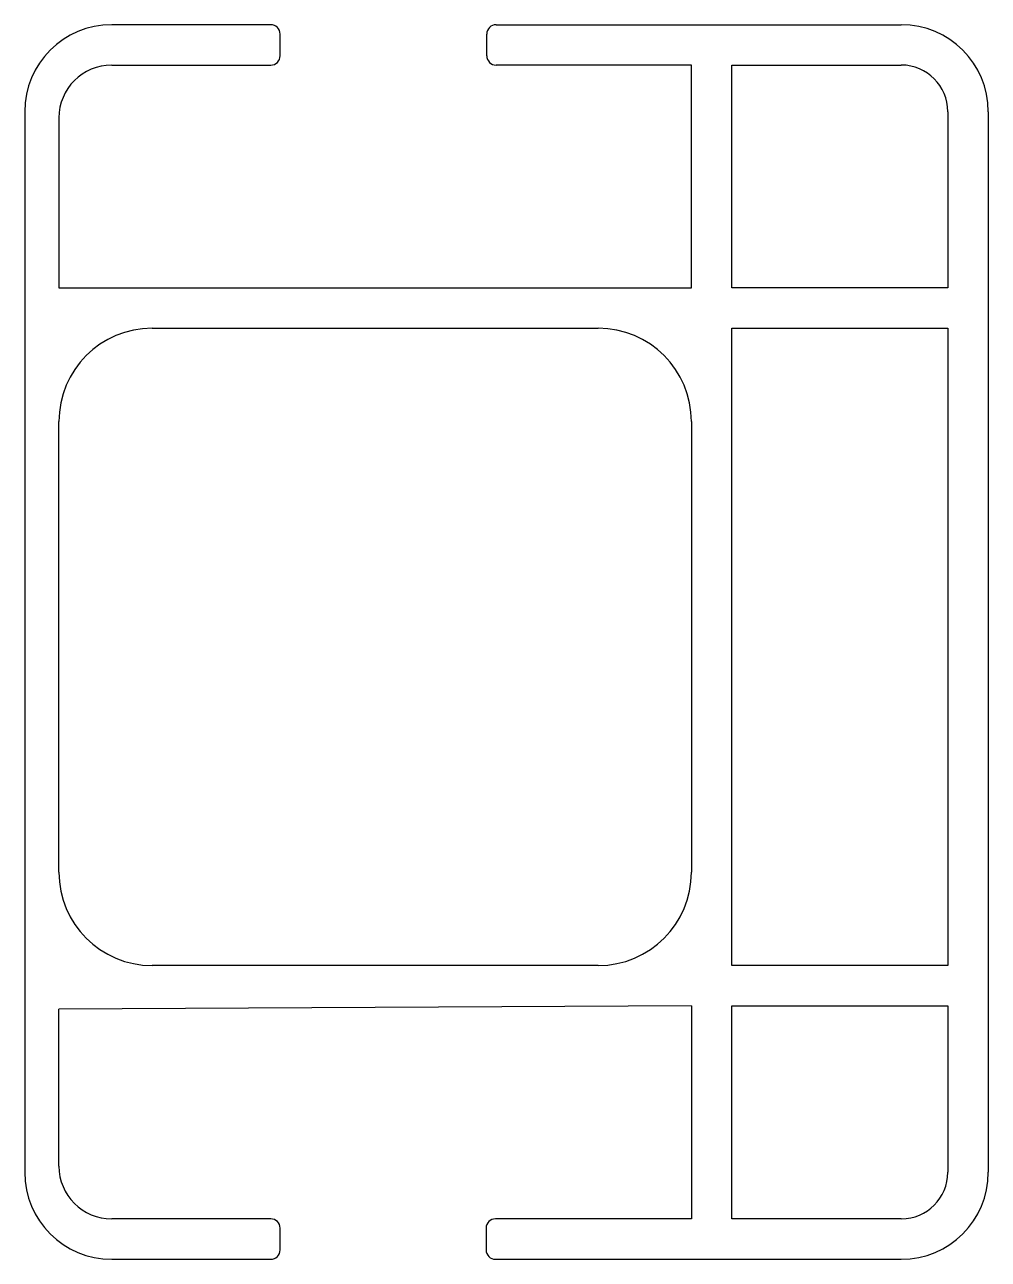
# Model space of a CAD drawing. Extents: x 2756.4 to 2787.4, y 1170.5 to 1210.2.
import ezdxf

# ---------------------------------------------------------------- set-up
doc = ezdxf.new("R2010")
doc.units = 0
doc.layers.get('0').update_dxf_attribs({"linetype": 'CONTINUOUS'})

msp = doc.modelspace()

# ---------------------------------------------------------------- linework, layer by layer
at = {"linetype": 'CONTINUOUS'}
for p, q in [((2764.35, 1210.234), (2759.234, 1210.234)), ((2771.6, 1210.234), (2784.634, 1210.234)), ((2764.65, 1209.234), (2764.65, 1209.934)), ((2771.3, 1209.234), (2771.3, 1209.934)), ((2759.234, 1208.934), (2764.35, 1208.934)), ((2777.884, 1208.934), (2771.6, 1208.934)), ((2777.884, 1201.767), (2777.884, 1208.934)), ((2779.184, 1201.767), (2779.184, 1208.934)), ((2779.184, 1208.934), (2784.634, 1208.934)), ((2756.434, 1207.434), (2756.434, 1173.317)), ((2786.134, 1207.434), (2786.134, 1201.767)), ((2787.434, 1207.434), (2787.434, 1173.317)), ((2757.534, 1207.234), (2757.534, 1201.767)), ((2757.534, 1201.767), (2777.884, 1201.767)), ((2786.134, 1201.767), (2779.184, 1201.767)), ((2760.534, 1200.467), (2774.884, 1200.467)), ((2779.184, 1179.967), (2779.184, 1200.467)), ((2779.184, 1200.467), (2786.134, 1200.467)), ((2786.134, 1200.467), (2786.134, 1179.967)), ((2757.534, 1182.967), (2757.534, 1197.467)), ((2777.884, 1197.467), (2777.884, 1182.967)), ((2774.884, 1179.967), (2760.534, 1179.967)), ((2786.134, 1179.967), (2779.184, 1179.967)), ((2777.884, 1178.667), (2757.534, 1178.565)), ((2757.534, 1173.517), (2757.534, 1178.565)), ((2777.884, 1178.667), (2777.884, 1171.817)), ((2779.184, 1171.817), (2779.184, 1178.667)), ((2779.184, 1178.667), (2786.134, 1178.667)), ((2786.134, 1178.667), (2786.134, 1173.317)), ((2764.35, 1171.817), (2759.234, 1171.817)), ((2777.884, 1171.817), (2771.579, 1171.817)), ((2784.634, 1171.817), (2779.184, 1171.817)), ((2764.65, 1170.817), (2764.65, 1171.517)), ((2771.279, 1171.517), (2771.279, 1170.817)), ((2759.234, 1170.517), (2764.35, 1170.517)), ((2771.579, 1170.517), (2784.634, 1170.517))]:
    msp.add_line(p, q, dxfattribs=at)
for centre, radius, start, end in [((2759.234, 1207.434), 2.8, 90, 180), ((2764.35, 1209.934), 0.3, 0, 90), ((2771.6, 1209.934), 0.3, 90, 180), ((2784.634, 1207.434), 2.8, 0, 90), ((2764.35, 1209.234), 0.3, 270, 0), ((2771.6, 1209.234), 0.3, 180, 270), ((2759.234, 1207.234), 1.7, 90, 180), ((2784.634, 1207.434), 1.5, 0, 90), ((2760.534, 1197.467), 3, 90, 180), ((2774.884, 1197.467), 3, 0, 90), ((2760.534, 1182.967), 3, 180, 270), ((2774.884, 1182.967), 3, 270, 0), ((2759.234, 1173.317), 2.8, 180, 270), ((2759.234, 1173.517), 1.7, 180, 270), ((2784.634, 1173.317), 1.5, 270, 0), ((2784.634, 1173.317), 2.8, 270, 360), ((2764.35, 1171.517), 0.3, 0, 90), ((2771.579, 1171.517), 0.3, 90, 180), ((2764.35, 1170.817), 0.3, 270, 360), ((2771.579, 1170.817), 0.3, 180, 270)]:
    msp.add_arc(centre, radius, start, end, dxfattribs=at)

doc.saveas('drawing.dxf')
